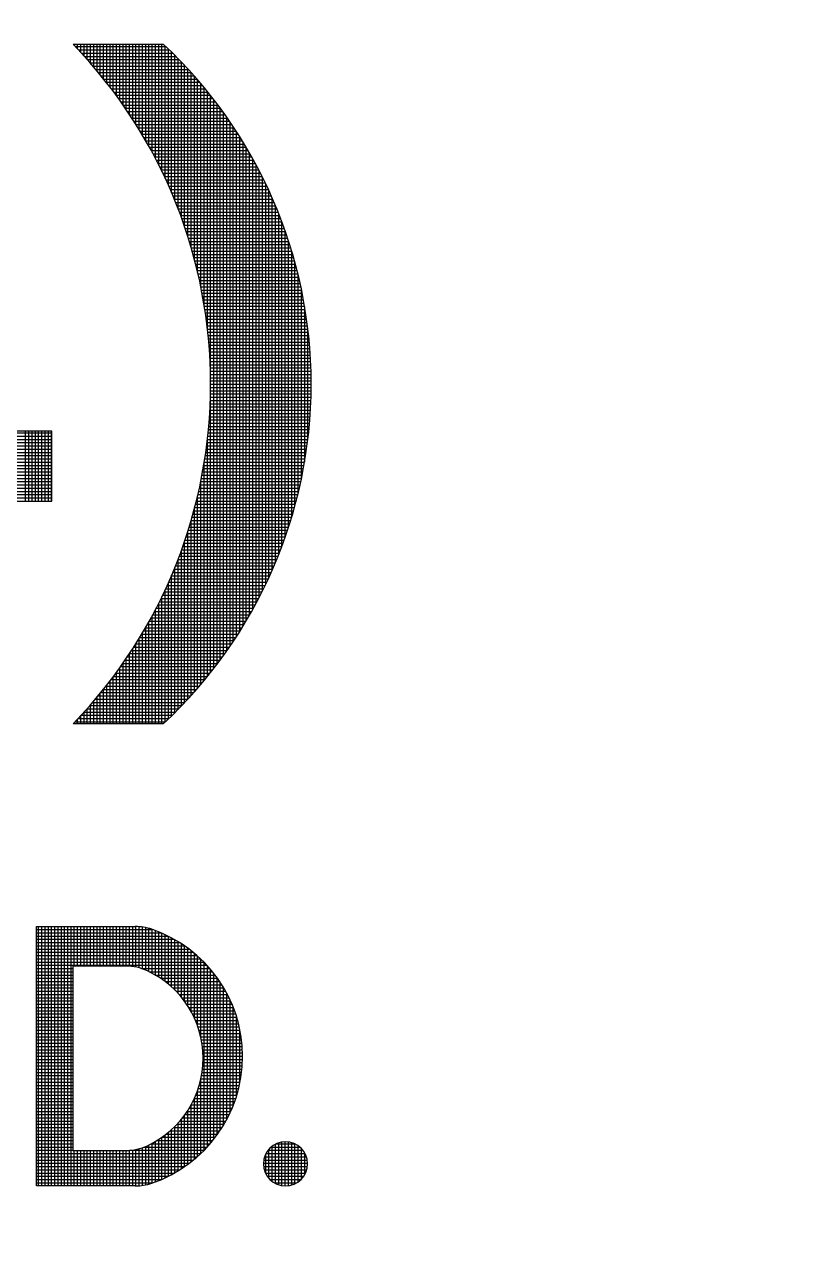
# Model space of a CAD drawing. Header units: inches. Extents: x 0 to 841, y 0 to 594.
# Drawn here: x 738.65 to 742.8, y 99.53 to 106.1 of the extents above; entities that cross this region are included whole.
import ezdxf

# ---------------------------------------------------------------- set-up
doc = ezdxf.new("R2010")
doc.units = ezdxf.units.IN
doc.header["$MEASUREMENT"] = 0
doc.layers.add('BG happy form$0$TITLE-BOX', color=7, linetype='Continuous')
doc.layers.add('BG 한국지역난방기술주식회사 CI', color=7, linetype='Continuous')

msp = doc.modelspace()

# ---------------------------------------------------------------- linework, layer by layer
at = {"layer": 'BG happy form$0$TITLE-BOX', "color": 5, "linetype": 'Continuous', "lineweight": 100}
msp.add_ellipse((749.5402, 103.3416), major_axis=(6.4695, -0.1036), ratio=0.654054, start_param=1.298066, end_param=4.288804, dxfattribs=at)
at = {"layer": 'BG 한국지역난방기술주식회사 CI', "color": 7, "linetype": 'Continuous', "lineweight": 25}
for p, q in [((738.905, 105.995), (739.388, 105.995)), ((738.9117, 105.9881), (738.9117, 105.995)), ((738.9172, 105.9823), (739.4015, 105.9823)), ((738.9291, 105.9698), (738.9291, 105.995)), ((738.9464, 105.9512), (738.9464, 105.995)), ((738.9638, 105.9322), (738.9638, 105.995)), ((738.9811, 105.9129), (738.9811, 105.995)), ((738.9985, 105.8932), (738.9985, 105.995)), ((739.0159, 105.873), (739.0159, 105.995)), ((739.0332, 105.8524), (739.0332, 105.995)), ((739.0506, 105.8314), (739.0506, 105.995)), ((739.068, 105.8099), (739.068, 105.995)), ((739.0853, 105.788), (739.0853, 105.995)), ((739.1027, 105.7656), (739.1027, 105.995)), ((739.1201, 105.7426), (739.1201, 105.995)), ((739.1374, 105.7191), (739.1374, 105.995)), ((739.1548, 105.6951), (739.1548, 105.995)), ((739.1722, 105.6705), (739.1722, 105.995)), ((739.1895, 105.6452), (739.1895, 105.995)), ((739.2069, 105.6193), (739.2069, 105.995)), ((739.2243, 105.5927), (739.2243, 105.995)), ((739.2416, 105.5654), (739.2416, 105.995)), ((739.259, 105.5373), (739.259, 105.995)), ((739.2763, 105.5084), (739.2763, 105.995)), ((739.2937, 105.4786), (739.2937, 105.995)), ((739.3111, 105.4479), (739.3111, 105.995)), ((739.3284, 105.4162), (739.3284, 105.995)), ((739.3458, 105.3834), (739.3458, 105.995)), ((739.3632, 105.3494), (739.3632, 105.995)), ((739.3805, 105.3141), (739.3805, 105.995)), ((739.3979, 105.2775), (739.3979, 105.9857)), ((739.4153, 105.2392), (739.4153, 105.9692)), ((738.9337, 105.9649), (739.4197, 105.9649)), ((738.9498, 105.9475), (739.4375, 105.9475)), ((738.9657, 105.9302), (739.455, 105.9302)), ((738.9812, 105.9128), (739.4722, 105.9128)), ((739.4326, 105.1993), (739.4326, 105.9523)), ((739.45, 105.1574), (739.45, 105.9352)), ((739.4674, 105.1134), (739.4674, 105.9177)), ((739.4847, 105.0668), (739.4847, 105.8999)), ((738.9965, 105.8955), (739.489, 105.8955)), ((739.0115, 105.8781), (739.5055, 105.8781)), ((739.0263, 105.8607), (739.5216, 105.8607)), ((739.0408, 105.8434), (739.5375, 105.8434)), ((739.5021, 105.0173), (739.5021, 105.8817)), ((739.5195, 104.9643), (739.5195, 105.8631)), ((739.5368, 104.907), (739.5368, 105.8441)), ((739.055, 105.826), (739.5531, 105.826)), ((739.069, 105.8086), (739.5684, 105.8086)), ((739.0828, 105.7913), (739.5833, 105.7913)), ((739.0963, 105.7739), (739.5981, 105.7739)), ((739.5542, 104.8444), (739.5542, 105.8247)), ((739.5715, 104.7748), (739.5715, 105.805)), ((739.5889, 104.6953), (739.5889, 105.7847)), ((739.1096, 105.7565), (739.6125, 105.7565)), ((739.1226, 105.7392), (739.6267, 105.7392)), ((739.1355, 105.7218), (739.6406, 105.7218)), ((739.1481, 105.7044), (739.6543, 105.7044)), ((739.6063, 104.6005), (739.6063, 105.7641)), ((739.6236, 104.476), (739.6236, 105.7429)), ((739.641, 102.6333), (739.641, 105.7213)), ((739.1605, 105.6871), (739.6677, 105.6871)), ((739.1727, 105.6697), (739.6809, 105.6697)), ((739.1847, 105.6523), (739.6938, 105.6523)), ((739.6584, 102.6555), (739.6584, 105.6992)), ((739.6757, 102.6781), (739.6757, 105.6766)), ((739.6931, 102.7013), (739.6931, 105.6534)), ((739.1964, 105.635), (739.7066, 105.635)), ((739.208, 105.6176), (739.719, 105.6176)), ((739.2194, 105.6003), (739.7313, 105.6003)), ((739.2305, 105.5829), (739.7433, 105.5829)), ((739.7105, 102.7251), (739.7105, 105.6296)), ((739.7278, 102.7495), (739.7278, 105.6052)), ((739.7452, 102.7745), (739.7452, 105.5802)), ((739.2415, 105.5655), (739.7552, 105.5655)), ((739.2523, 105.5482), (739.7668, 105.5482)), ((739.2629, 105.5308), (739.7782, 105.5308)), ((739.2734, 105.5134), (739.7893, 105.5134)), ((739.7626, 102.8002), (739.7626, 105.5545)), ((739.7799, 102.8266), (739.7799, 105.5281)), ((739.2836, 105.4961), (739.8003, 105.4961)), ((739.2937, 105.4787), (739.8111, 105.4787)), ((739.3035, 105.4613), (739.8217, 105.4613)), ((739.3132, 105.444), (739.8321, 105.444)), ((739.7973, 102.8537), (739.7973, 105.5009)), ((739.8146, 102.8817), (739.8146, 105.473)), ((739.832, 102.9105), (739.832, 105.4441)), ((739.3228, 105.4266), (739.8423, 105.4266)), ((739.3322, 105.4092), (739.8523, 105.4092)), ((739.3414, 105.3919), (739.8622, 105.3919)), ((739.3504, 105.3745), (739.8718, 105.3745)), ((739.8494, 102.9403), (739.8494, 105.4144)), ((739.8667, 102.971), (739.8667, 105.3837)), ((739.3593, 105.3572), (739.8813, 105.3572)), ((739.368, 105.3398), (739.8906, 105.3398)), ((739.3765, 105.3224), (739.8997, 105.3224)), ((739.8841, 103.0028), (739.8841, 105.3519)), ((739.9015, 103.0357), (739.9015, 105.319)), ((739.3849, 105.3051), (739.9086, 105.3051)), ((739.3931, 105.2877), (739.9174, 105.2877)), ((739.4012, 105.2703), (739.926, 105.2703)), ((739.4091, 105.253), (739.9344, 105.253)), ((739.9188, 103.0698), (739.9188, 105.2848)), ((739.9362, 103.1054), (739.9362, 105.2493)), ((739.4169, 105.2356), (739.9427, 105.2356)), ((739.4245, 105.2182), (739.9508, 105.2182)), ((739.432, 105.2009), (739.9587, 105.2009)), ((739.4393, 105.1835), (739.9665, 105.1835)), ((739.9536, 103.1424), (739.9536, 105.2122)), ((739.4465, 105.1661), (739.9741, 105.1661)), ((739.4535, 105.1488), (739.9816, 105.1488)), ((739.4604, 105.1314), (739.9889, 105.1314)), ((739.4671, 105.1141), (739.9961, 105.1141)), ((739.9709, 103.1812), (739.9709, 105.1735)), ((739.9883, 103.2218), (739.9883, 105.1329)), ((739.4737, 105.0967), (740.0031, 105.0967)), ((739.4802, 105.0793), (740.0099, 105.0793)), ((739.4865, 105.062), (740.0166, 105.062)), ((740.0057, 103.2645), (740.0057, 105.0901)), ((740.023, 103.3097), (740.023, 105.0449)), ((739.4926, 105.0446), (740.0231, 105.0446)), ((739.4987, 105.0272), (740.0295, 105.0272)), ((739.5046, 105.0099), (740.0358, 105.0099)), ((739.5104, 104.9925), (740.0419, 104.9925)), ((740.0404, 103.3578), (740.0404, 104.9969)), ((739.516, 104.9751), (740.0479, 104.9751)), ((739.5215, 104.9578), (740.0537, 104.9578)), ((739.5269, 104.9404), (740.0594, 104.9404)), ((739.5321, 104.923), (740.0649, 104.923)), ((740.0577, 103.4093), (740.0577, 104.9454)), ((739.5372, 104.9057), (740.0703, 104.9057)), ((739.5422, 104.8883), (740.0756, 104.8883)), ((739.547, 104.8709), (740.0807, 104.8709)), ((739.5517, 104.8536), (740.0857, 104.8536)), ((740.0751, 103.4648), (740.0751, 104.8898)), ((739.5563, 104.8362), (740.0905, 104.8362)), ((739.5608, 104.8189), (740.0952, 104.8189)), ((739.5651, 104.8015), (740.0998, 104.8015)), ((739.5693, 104.7841), (740.1043, 104.7841)), ((740.0925, 103.5256), (740.0925, 104.8291)), ((739.5734, 104.7668), (740.1086, 104.7668)), ((739.5774, 104.7494), (740.1127, 104.7494)), ((739.5812, 104.732), (740.1168, 104.732)), ((740.1098, 103.5931), (740.1098, 104.7615)), ((739.5849, 104.7147), (740.1207, 104.7147)), ((739.5885, 104.6973), (740.1245, 104.6973)), ((739.592, 104.6799), (740.1281, 104.6799)), ((739.5953, 104.6626), (740.1317, 104.6626)), ((740.1272, 103.6702), (740.1272, 104.6845)), ((739.5985, 104.6452), (740.1351, 104.6452)), ((739.6016, 104.6278), (740.1383, 104.6278)), ((739.6046, 104.6105), (740.1415, 104.6105)), ((739.6075, 104.5931), (740.1445, 104.5931)), ((740.1446, 103.762), (740.1446, 104.5926)), ((739.6102, 104.5757), (740.1474, 104.5757)), ((739.6128, 104.5584), (740.1501, 104.5584)), ((739.6153, 104.541), (740.1528, 104.541)), ((739.6177, 104.5237), (740.1553, 104.5237)), ((739.62, 104.5063), (740.1577, 104.5063)), ((739.6221, 104.4889), (740.1599, 104.4889)), ((739.6241, 104.4716), (740.1621, 104.4716)), ((739.626, 104.4542), (740.1641, 104.4542)), ((740.1619, 103.8821), (740.1619, 104.4726)), ((739.6278, 104.4368), (740.166, 104.4368)), ((739.6295, 104.4195), (740.1677, 104.4195)), ((739.6311, 104.4021), (740.1694, 104.4021)), ((739.6325, 104.3847), (740.1709, 104.3847)), ((739.6338, 104.3674), (740.1723, 104.3674)), ((739.635, 104.35), (740.1735, 104.35)), ((739.6361, 104.3326), (740.1747, 104.3326)), ((739.6371, 104.3153), (740.1757, 104.3153)), ((739.638, 104.2979), (740.1766, 104.2979)), ((739.6387, 104.2806), (740.1774, 104.2806)), ((739.6393, 104.2632), (740.1781, 104.2632)), ((739.6399, 104.2458), (740.1786, 104.2458)), ((739.6403, 104.2285), (740.179, 104.2285)), ((739.6405, 104.2111), (740.1793, 104.2111)), ((739.6407, 104.1937), (740.1795, 104.1937)), ((740.1793, 104.1416), (740.1793, 104.213)), ((739.6405, 104.1416), (740.1793, 104.1416)), ((739.6407, 104.159), (740.1795, 104.159)), ((739.6408, 104.1764), (740.1796, 104.1764)), ((739.6386, 104.0722), (740.1773, 104.0722)), ((739.6393, 104.0895), (740.178, 104.0895)), ((739.6398, 104.1069), (740.1786, 104.1069)), ((739.6402, 104.1243), (740.179, 104.1243)), ((739.6349, 104.0027), (740.1734, 104.0027)), ((739.636, 104.0201), (740.1746, 104.0201)), ((739.637, 104.0375), (740.1756, 104.0375)), ((739.6379, 104.0548), (740.1765, 104.0548)), ((739.6293, 103.9333), (740.1675, 103.9333)), ((739.6309, 103.9506), (740.1692, 103.9506)), ((739.6324, 103.968), (740.1707, 103.968)), ((739.6337, 103.9854), (740.1721, 103.9854)), ((738.7904, 103.9259), (735.4915, 103.9259)), ((735.4915, 103.9159), (738.7904, 103.9159)), ((735.4915, 103.8985), (738.7904, 103.8985)), ((735.4915, 103.8812), (738.7904, 103.8812)), ((735.4915, 103.8638), (738.7904, 103.8638)), ((738.6512, 103.5503), (738.6512, 103.9259)), ((738.6686, 103.5503), (738.6686, 103.9259)), ((738.686, 103.5503), (738.686, 103.9259)), ((738.7033, 103.5503), (738.7033, 103.9259)), ((738.7207, 103.5503), (738.7207, 103.9259)), ((738.738, 103.5503), (738.738, 103.9259)), ((738.7554, 103.5503), (738.7554, 103.9259)), ((738.7728, 103.5503), (738.7728, 103.9259)), ((738.7901, 103.5503), (738.7901, 103.9259)), ((738.7904, 103.5503), (738.7904, 103.9259)), ((739.6219, 103.8638), (740.1597, 103.8638)), ((739.6236, 102.6117), (739.6236, 103.8787)), ((739.6239, 103.8812), (740.1618, 103.8812)), ((739.6258, 103.8985), (740.1639, 103.8985)), ((739.6276, 103.9159), (740.1658, 103.9159)), ((735.4915, 103.8464), (738.7904, 103.8464)), ((735.4915, 103.8291), (738.7904, 103.8291)), ((735.4915, 103.8117), (738.7904, 103.8117)), ((739.6151, 103.8117), (740.1525, 103.8117)), ((739.6174, 103.8291), (740.155, 103.8291)), ((739.6197, 103.8464), (740.1574, 103.8464)), ((735.4915, 103.7943), (738.7904, 103.7943)), ((735.4915, 103.777), (738.7904, 103.777)), ((735.4915, 103.7596), (738.7904, 103.7596)), ((735.4915, 103.7423), (738.7904, 103.7423)), ((739.6043, 103.7423), (740.1411, 103.7423)), ((739.6063, 102.5906), (739.6063, 103.7542)), ((739.6072, 103.7596), (740.1442, 103.7596)), ((739.6099, 103.777), (740.1471, 103.777)), ((739.6125, 103.7943), (740.1498, 103.7943)), ((735.4915, 103.7249), (738.7904, 103.7249)), ((735.4915, 103.7075), (738.7904, 103.7075)), ((735.4915, 103.6902), (738.7904, 103.6902)), ((735.4915, 103.6728), (738.7904, 103.6728)), ((739.5916, 103.6728), (740.1277, 103.6728)), ((739.5949, 103.6902), (740.1313, 103.6902)), ((739.5982, 103.7075), (740.1347, 103.7075)), ((739.6013, 103.7249), (740.138, 103.7249)), ((735.4915, 103.6554), (738.7904, 103.6554)), ((735.4915, 103.6381), (738.7904, 103.6381)), ((735.4915, 103.6207), (738.7904, 103.6207)), ((735.4915, 103.6033), (738.7904, 103.6033)), ((739.5769, 103.6033), (740.1123, 103.6033)), ((739.5808, 103.6207), (740.1163, 103.6207)), ((739.5845, 103.6381), (740.1203, 103.6381)), ((739.5881, 103.6554), (740.1241, 103.6554)), ((739.5889, 102.5699), (739.5889, 103.6594)), ((735.4915, 103.586), (738.7904, 103.586)), ((735.4915, 103.5686), (738.7904, 103.5686)), ((735.4915, 103.5512), (738.7904, 103.5512)), ((737.429, 103.5503), (738.7904, 103.5503)), ((739.5603, 103.5339), (740.0947, 103.5339)), ((739.5646, 103.5512), (740.0993, 103.5512)), ((739.5689, 103.5686), (740.1038, 103.5686)), ((739.5715, 102.5497), (739.5715, 103.5799)), ((739.573, 103.586), (740.1081, 103.586)), ((739.5465, 103.4818), (740.0801, 103.4818)), ((739.5512, 103.4992), (740.0851, 103.4992)), ((739.5542, 102.5299), (739.5542, 103.5103)), ((739.5558, 103.5165), (740.09, 103.5165)), ((739.5263, 103.4123), (740.0587, 103.4123)), ((739.5315, 103.4297), (740.0643, 103.4297)), ((739.5366, 103.4471), (740.0697, 103.4471)), ((739.5368, 102.5106), (739.5368, 103.4477)), ((739.5416, 103.4644), (740.075, 103.4644)), ((739.5021, 102.473), (739.5021, 103.3374)), ((739.5039, 103.3429), (740.0351, 103.3429)), ((739.5097, 103.3602), (740.0412, 103.3602)), ((739.5154, 103.3776), (740.0472, 103.3776)), ((739.5195, 102.4916), (739.5195, 103.3904)), ((739.5209, 103.395), (740.0531, 103.395)), ((739.4794, 103.2734), (740.0091, 103.2734)), ((739.4847, 102.4548), (739.4847, 103.2879)), ((739.4858, 103.2908), (740.0159, 103.2908)), ((739.492, 103.3081), (740.0224, 103.3081)), ((739.498, 103.3255), (740.0288, 103.3255)), ((739.4596, 103.2213), (739.9881, 103.2213)), ((739.4664, 103.2387), (739.9953, 103.2387)), ((739.4674, 102.437), (739.4674, 103.2413)), ((739.473, 103.256), (740.0023, 103.256)), ((739.4311, 103.1519), (739.9579, 103.1519)), ((739.4326, 102.4023), (739.4326, 103.1554)), ((739.4385, 103.1692), (739.9657, 103.1692)), ((739.4457, 103.1866), (739.9733, 103.1866)), ((739.45, 102.4195), (739.45, 103.1972)), ((739.4527, 103.204), (739.9808, 103.204)), ((739.3979, 102.369), (739.3979, 103.0772)), ((739.4003, 103.0824), (739.925, 103.0824)), ((739.4082, 103.0998), (739.9335, 103.0998)), ((739.4153, 102.3855), (739.4153, 103.1154)), ((739.416, 103.1171), (739.9418, 103.1171)), ((739.4236, 103.1345), (739.9499, 103.1345)), ((739.367, 103.0129), (739.8895, 103.0129)), ((739.3756, 103.0303), (739.8987, 103.0303)), ((739.3805, 102.3597), (739.3805, 103.0406)), ((739.384, 103.0477), (739.9076, 103.0477)), ((739.3922, 103.065), (739.9164, 103.065)), ((739.3311, 102.9435), (739.8512, 102.9435)), ((739.3403, 102.9609), (739.8611, 102.9609)), ((739.3458, 102.3597), (739.3458, 102.9713)), ((739.3494, 102.9782), (739.8707, 102.9782)), ((739.3583, 102.9956), (739.8802, 102.9956)), ((739.3632, 102.3597), (739.3632, 103.0053)), ((739.2937, 102.3597), (739.2937, 102.8761)), ((739.3024, 102.8914), (739.8205, 102.8914)), ((739.3111, 102.3597), (739.3111, 102.9068)), ((739.3122, 102.9088), (739.831, 102.9088)), ((739.3217, 102.9261), (739.8412, 102.9261)), ((739.3284, 102.3597), (739.3284, 102.9385)), ((739.259, 102.3597), (739.259, 102.8174)), ((739.2618, 102.8219), (739.7769, 102.8219)), ((739.2722, 102.8393), (739.7881, 102.8393)), ((739.2763, 102.3597), (739.2763, 102.8463)), ((739.2825, 102.8567), (739.7991, 102.8567)), ((739.2925, 102.874), (739.8099, 102.874)), ((739.2181, 102.7525), (739.7299, 102.7525)), ((739.2243, 102.3597), (739.2243, 102.762)), ((739.2293, 102.7698), (739.742, 102.7698)), ((739.2403, 102.7872), (739.7538, 102.7872)), ((739.2416, 102.3597), (739.2416, 102.7893)), ((739.2511, 102.8046), (739.7655, 102.8046)), ((739.1713, 102.683), (739.6794, 102.683)), ((739.1722, 102.3597), (739.1722, 102.6842)), ((739.1833, 102.7004), (739.6924, 102.7004)), ((739.1895, 102.3597), (739.1895, 102.7095)), ((739.1951, 102.7177), (739.7052, 102.7177)), ((739.2067, 102.7351), (739.7177, 102.7351)), ((739.2069, 102.3597), (739.2069, 102.7354)), ((739.1212, 102.6136), (739.6251, 102.6136)), ((739.1341, 102.6309), (739.6391, 102.6309)), ((739.1374, 102.3597), (739.1374, 102.6355)), ((739.1467, 102.6483), (739.6528, 102.6483)), ((739.1548, 102.3597), (739.1548, 102.6596)), ((739.1591, 102.6657), (739.6662, 102.6657)), ((739.0813, 102.5615), (739.5817, 102.5615)), ((739.0853, 102.3597), (739.0853, 102.5667)), ((739.0948, 102.5788), (739.5964, 102.5788)), ((739.1027, 102.3597), (739.1027, 102.5891)), ((739.1081, 102.5962), (739.6109, 102.5962)), ((739.1201, 102.3597), (739.1201, 102.612)), ((739.0159, 102.3597), (739.0159, 102.4817)), ((739.0246, 102.492), (739.5198, 102.492)), ((739.0332, 102.3597), (739.0332, 102.5022)), ((739.0392, 102.5094), (739.5357, 102.5094)), ((739.0506, 102.3597), (739.0506, 102.5233)), ((739.0534, 102.5267), (739.5513, 102.5267)), ((739.0675, 102.5441), (739.5667, 102.5441)), ((739.068, 102.3597), (739.068, 102.5447)), ((738.9638, 102.3597), (738.9638, 102.4224)), ((738.9639, 102.4226), (739.4531, 102.4226)), ((738.9795, 102.4399), (739.4703, 102.4399)), ((738.9811, 102.3597), (738.9811, 102.4418)), ((738.9948, 102.4573), (739.4871, 102.4573)), ((738.9985, 102.3597), (738.9985, 102.4615)), ((739.0099, 102.4746), (739.5036, 102.4746)), ((739.388, 102.3597), (738.905, 102.3597)), ((738.9117, 102.3597), (738.9117, 102.3666)), ((738.9154, 102.3705), (739.3994, 102.3705)), ((738.9291, 102.3597), (738.9291, 102.3849)), ((738.9318, 102.3878), (739.4177, 102.3878)), ((738.9464, 102.3597), (738.9464, 102.4035)), ((738.948, 102.4052), (739.4355, 102.4052)), ((738.7092, 99.8879), (738.7092, 101.2754)), ((738.7092, 101.2754), (739.2378, 101.2754)), ((738.7092, 101.2591), (739.3308, 101.2591)), ((738.7092, 101.2418), (739.3757, 101.2418)), ((738.7207, 99.8879), (738.7207, 101.2754)), ((738.738, 99.8879), (738.738, 101.2754)), ((738.7554, 99.8879), (738.7554, 101.2754)), ((738.7728, 99.8879), (738.7728, 101.2754)), ((738.7901, 99.8879), (738.7901, 101.2754)), ((738.8075, 99.8879), (738.8075, 101.2754)), ((738.8249, 99.8879), (738.8249, 101.2754)), ((738.8422, 99.8879), (738.8422, 101.2754)), ((738.8596, 99.8879), (738.8596, 101.2754)), ((738.877, 99.8879), (738.877, 101.2754)), ((738.8943, 99.8879), (738.8943, 101.2754)), ((738.9117, 101.0635), (738.9117, 101.2754)), ((738.9291, 101.0635), (738.9291, 101.2754)), ((738.9464, 101.0635), (738.9464, 101.2754)), ((738.9638, 101.0635), (738.9638, 101.2754)), ((738.9811, 101.0635), (738.9811, 101.2754)), ((738.9985, 101.0635), (738.9985, 101.2754)), ((739.0159, 101.0635), (739.0159, 101.2754)), ((739.0332, 101.0635), (739.0332, 101.2754)), ((739.0506, 101.0635), (739.0506, 101.2754)), ((739.068, 101.0635), (739.068, 101.2754)), ((739.0853, 101.0635), (739.0853, 101.2754)), ((739.1027, 101.0635), (739.1027, 101.2754)), ((739.1201, 101.0635), (739.1201, 101.2754)), ((739.1374, 101.0635), (739.1374, 101.2754)), ((739.1548, 101.0635), (739.1548, 101.2754)), ((739.1722, 101.0635), (739.1722, 101.2754)), ((739.1895, 101.0635), (739.1895, 101.2754)), ((739.2069, 101.0629), (739.2069, 101.2754)), ((739.2243, 101.0611), (739.2243, 101.2754)), ((739.2416, 101.0582), (739.2416, 101.2754)), ((739.259, 101.0541), (739.259, 101.2746)), ((739.2763, 101.0488), (739.2763, 101.2727)), ((739.2937, 101.0422), (739.2937, 101.2696)), ((739.3111, 101.0342), (739.3111, 101.2654)), ((739.3284, 101.0254), (739.3284, 101.2599)), ((739.3458, 101.0157), (739.3458, 101.2537)), ((739.3632, 101.0051), (739.3632, 101.247)), ((739.3805, 100.9935), (739.3805, 101.2397)), ((738.7092, 101.2244), (739.4134, 101.2244)), ((738.7092, 101.207), (739.4463, 101.207)), ((738.7092, 101.1897), (739.4755, 101.1897)), ((738.7092, 101.1723), (739.502, 101.1723)), ((739.3979, 100.9809), (739.3979, 101.2319)), ((739.4153, 100.967), (739.4153, 101.2235)), ((739.4326, 100.9519), (739.4326, 101.2145)), ((739.45, 100.9354), (739.45, 101.2049)), ((739.4674, 100.9172), (739.4674, 101.1947)), ((739.4847, 100.8971), (739.4847, 101.1838)), ((739.5021, 100.8746), (739.5021, 101.1722)), ((738.7092, 101.1549), (739.5261, 101.1549)), ((738.7092, 101.1376), (739.5482, 101.1376)), ((738.7092, 101.1202), (739.5687, 101.1202)), ((738.7092, 101.1029), (739.5878, 101.1029)), ((739.5195, 100.8493), (739.5195, 101.1599)), ((739.5368, 100.8202), (739.5368, 101.1467)), ((739.5542, 100.7859), (739.5542, 101.1327)), ((739.5715, 100.7432), (739.5715, 101.1177)), ((739.5889, 100.6829), (739.5889, 101.1018)), ((738.7092, 101.0855), (739.6055, 101.0855)), ((738.7092, 101.0681), (739.6221, 101.0681)), ((738.7092, 101.0508), (738.9033, 101.0508)), ((739.1877, 101.0635), (738.9033, 101.0635)), ((738.9033, 101.0635), (738.9033, 100.0776)), ((739.2704, 101.0508), (739.6376, 101.0508)), ((739.6063, 100.0786), (739.6063, 101.0847)), ((739.6236, 100.0969), (739.6236, 101.0664)), ((739.641, 100.1165), (739.641, 101.0467)), ((738.7092, 101.0334), (738.9033, 101.0334)), ((738.7092, 101.016), (738.9033, 101.016)), ((738.7092, 100.9987), (738.9033, 100.9987)), ((738.7092, 100.9813), (738.9033, 100.9813)), ((739.3128, 101.0334), (739.6521, 101.0334)), ((739.3452, 101.016), (739.6657, 101.016)), ((739.373, 100.9987), (739.6785, 100.9987)), ((739.3973, 100.9813), (739.6906, 100.9813)), ((739.6584, 100.1377), (739.6584, 101.0255)), ((739.6757, 100.1607), (739.6757, 101.0026)), ((739.6931, 100.1858), (739.6931, 100.9775)), ((738.7092, 100.9639), (738.9033, 100.9639)), ((738.7092, 100.9466), (738.9033, 100.9466)), ((738.7092, 100.9292), (738.9033, 100.9292)), ((738.7092, 100.9118), (738.9033, 100.9118)), ((739.419, 100.9639), (739.7018, 100.9639)), ((739.4384, 100.9466), (739.7124, 100.9466)), ((739.4561, 100.9292), (739.7224, 100.9292)), ((739.4722, 100.9118), (739.7317, 100.9118)), ((739.7105, 100.2134), (739.7105, 100.9499)), ((739.7278, 100.2441), (739.7278, 100.9192)), ((738.7092, 100.8945), (738.9033, 100.8945)), ((738.7092, 100.8771), (738.9033, 100.8771)), ((738.7092, 100.8597), (738.9033, 100.8597)), ((738.7092, 100.8424), (738.9033, 100.8424)), ((739.4868, 100.8945), (739.7404, 100.8945)), ((739.5003, 100.8771), (739.7485, 100.8771)), ((739.5125, 100.8597), (739.7561, 100.8597)), ((739.5238, 100.8424), (739.7631, 100.8424)), ((739.7452, 100.2789), (739.7452, 100.8844)), ((739.7626, 100.3194), (739.7626, 100.8439)), ((738.7092, 100.825), (738.9033, 100.825)), ((738.7092, 100.8077), (738.9033, 100.8077)), ((738.7092, 100.7903), (738.9033, 100.7903)), ((738.7092, 100.7729), (738.9033, 100.7729)), ((739.5341, 100.825), (739.7696, 100.825)), ((739.5435, 100.8077), (739.7757, 100.8077)), ((739.5521, 100.7903), (739.7812, 100.7903)), ((739.5599, 100.7729), (739.7862, 100.7729)), ((739.7799, 100.3689), (739.7799, 100.7944)), ((738.7092, 100.7556), (738.9033, 100.7556)), ((738.7092, 100.7382), (738.9033, 100.7382)), ((738.7092, 100.7208), (738.9033, 100.7208)), ((739.567, 100.7556), (739.7908, 100.7556)), ((739.5733, 100.7382), (739.7949, 100.7382)), ((739.5789, 100.7208), (739.7986, 100.7208)), ((739.7973, 100.4361), (739.7973, 100.7272)), ((738.7092, 100.7035), (738.9033, 100.7035)), ((738.7092, 100.6861), (738.9033, 100.6861)), ((738.7092, 100.6687), (738.9033, 100.6687)), ((738.7092, 100.6514), (738.9033, 100.6514)), ((739.5839, 100.7035), (739.8018, 100.7035)), ((739.5882, 100.6861), (739.8045, 100.6861)), ((739.5919, 100.6687), (739.8069, 100.6687)), ((739.5949, 100.6514), (739.8088, 100.6514)), ((738.7092, 100.634), (738.9033, 100.634)), ((738.7092, 100.6166), (738.9033, 100.6166)), ((738.7092, 100.5993), (738.9033, 100.5993)), ((738.7092, 100.5819), (738.9033, 100.5819)), ((739.5974, 100.634), (739.8103, 100.634)), ((739.5992, 100.6166), (739.8113, 100.6166)), ((739.6005, 100.5993), (739.812, 100.5993)), ((739.6012, 100.5819), (739.8122, 100.5819)), ((738.7092, 100.5646), (738.9033, 100.5646)), ((738.7092, 100.5472), (738.9033, 100.5472)), ((738.7092, 100.5298), (738.9033, 100.5298)), ((738.7092, 100.5125), (738.9033, 100.5125)), ((739.598, 100.5125), (739.8089, 100.5125)), ((739.5997, 100.5298), (739.8103, 100.5298)), ((739.6008, 100.5472), (739.8114, 100.5472)), ((739.6013, 100.5646), (739.812, 100.5646)), ((738.7092, 100.4951), (738.9033, 100.4951)), ((738.7092, 100.4777), (738.9033, 100.4777)), ((738.7092, 100.4604), (738.9033, 100.4604)), ((739.5889, 100.0615), (739.5889, 100.4583)), ((739.5894, 100.4604), (739.8019, 100.4604)), ((739.5929, 100.4777), (739.8046, 100.4777)), ((739.5957, 100.4951), (739.807, 100.4951)), ((738.7092, 100.443), (738.9033, 100.443)), ((738.7092, 100.4256), (738.9033, 100.4256)), ((738.7092, 100.4083), (738.9033, 100.4083)), ((738.7092, 100.3909), (738.9033, 100.3909)), ((739.569, 100.3909), (739.7864, 100.3909)), ((739.5715, 100.0455), (739.5715, 100.398)), ((739.5751, 100.4083), (739.7909, 100.4083)), ((739.5805, 100.4256), (739.795, 100.4256)), ((739.5852, 100.443), (739.7987, 100.443)), ((738.7092, 100.3735), (738.9033, 100.3735)), ((738.7092, 100.3562), (738.9033, 100.3562)), ((738.7092, 100.3388), (738.9033, 100.3388)), ((738.7092, 100.3214), (738.9033, 100.3214)), ((739.5368, 100.0166), (739.5368, 100.321)), ((739.5371, 100.3214), (739.7634, 100.3214)), ((739.5462, 100.3388), (739.7699, 100.3388)), ((739.5542, 100.0306), (739.5542, 100.3553)), ((739.5546, 100.3562), (739.7759, 100.3562)), ((739.5621, 100.3735), (739.7814, 100.3735)), ((738.7092, 100.3041), (738.9033, 100.3041)), ((738.7092, 100.2867), (738.9033, 100.2867)), ((738.7092, 100.2694), (738.9033, 100.2694)), ((738.7092, 100.252), (738.9033, 100.252)), ((739.491, 100.252), (739.732, 100.252)), ((739.5021, 99.991), (739.5021, 100.2666)), ((739.5041, 100.2694), (739.7407, 100.2694)), ((739.5161, 100.2867), (739.7488, 100.2867)), ((739.5195, 100.0034), (739.5195, 100.2919)), ((739.527, 100.3041), (739.7563, 100.3041)), ((738.7092, 100.2346), (738.9033, 100.2346)), ((738.7092, 100.2173), (738.9033, 100.2173)), ((738.7092, 100.1999), (738.9033, 100.1999)), ((738.7092, 100.1825), (738.9033, 100.1825)), ((739.4251, 100.1825), (739.6909, 100.1825)), ((739.4326, 99.9487), (739.4326, 100.1892)), ((739.444, 100.1999), (739.7022, 100.1999)), ((739.45, 99.9583), (739.45, 100.2058)), ((739.4611, 100.2173), (739.7128, 100.2173)), ((739.4674, 99.9685), (739.4674, 100.224)), ((739.4768, 100.2346), (739.7227, 100.2346)), ((739.4847, 99.9794), (739.4847, 100.2441)), ((738.7092, 100.1652), (738.9033, 100.1652)), ((738.7092, 100.1478), (738.9033, 100.1478)), ((738.7092, 100.1304), (738.9033, 100.1304)), ((739.3284, 99.9033), (739.3284, 100.1158)), ((739.3458, 99.9096), (739.3458, 100.1255)), ((739.3541, 100.1304), (739.6526, 100.1304)), ((739.3632, 99.9163), (739.3632, 100.1361)), ((739.3805, 99.9236), (739.3805, 100.1477)), ((739.3807, 100.1478), (739.6662, 100.1478)), ((739.3979, 99.9314), (739.3979, 100.1603)), ((739.4041, 100.1652), (739.6789, 100.1652)), ((739.4153, 99.9398), (739.4153, 100.1741)), ((740.0057, 99.8938), (740.0057, 100.1188)), ((740.023, 99.8896), (740.023, 100.123)), ((740.0404, 99.8881), (740.0404, 100.1245)), ((740.0577, 99.8892), (740.0577, 100.1234)), ((740.0751, 99.8929), (740.0751, 100.1197)), ((738.7092, 100.1131), (738.9033, 100.1131)), ((738.7092, 100.0957), (738.9033, 100.0957)), ((738.7092, 100.0783), (738.9033, 100.0783)), ((738.7092, 100.061), (739.5884, 100.061)), ((738.9033, 100.0776), (739.1877, 100.0776)), ((738.9117, 99.8879), (738.9117, 100.0776)), ((738.9291, 99.8879), (738.9291, 100.0776)), ((738.9464, 99.8879), (738.9464, 100.0776)), ((738.9638, 99.8879), (738.9638, 100.0776)), ((738.9811, 99.8879), (738.9811, 100.0776)), ((738.9985, 99.8879), (738.9985, 100.0776)), ((739.0159, 99.8879), (739.0159, 100.0776)), ((739.0332, 99.8879), (739.0332, 100.0776)), ((739.0506, 99.8879), (739.0506, 100.0776)), ((739.068, 99.8879), (739.068, 100.0776)), ((739.0853, 99.8879), (739.0853, 100.0776)), ((739.1027, 99.8879), (739.1027, 100.0776)), ((739.1201, 99.8879), (739.1201, 100.0776)), ((739.1374, 99.8879), (739.1374, 100.0776)), ((739.1548, 99.8879), (739.1548, 100.0776)), ((739.1722, 99.8879), (739.1722, 100.0776)), ((739.1895, 99.8879), (739.1895, 100.0777)), ((739.2069, 99.8879), (739.2069, 100.0783)), ((739.2073, 100.0783), (739.606, 100.0783)), ((739.2243, 99.8879), (739.2243, 100.0801)), ((739.2416, 99.8879), (739.2416, 100.083)), ((739.259, 99.8887), (739.259, 100.0871)), ((739.2763, 99.8906), (739.2763, 100.0924)), ((739.2855, 100.0957), (739.6226, 100.0957)), ((739.2937, 99.8936), (739.2937, 100.099)), ((739.3111, 99.8979), (739.3111, 100.107)), ((739.3233, 100.1131), (739.6381, 100.1131)), ((739.9362, 99.9535), (739.9362, 100.0591)), ((739.9371, 100.061), (740.1467, 100.061)), ((739.9482, 100.0783), (740.1356, 100.0783)), ((739.9536, 99.9278), (739.9536, 100.0848)), ((739.9646, 100.0957), (740.1192, 100.0957)), ((739.9709, 99.9118), (739.9709, 100.1008)), ((739.9883, 99.901), (739.9883, 100.1116)), ((739.9913, 100.1131), (740.0926, 100.1131)), ((740.0925, 99.8995), (740.0925, 100.1131)), ((740.1098, 99.9096), (740.1098, 100.103)), ((740.1272, 99.9245), (740.1272, 100.0881)), ((740.1446, 99.9477), (740.1446, 100.0649)), ((738.7092, 100.0436), (739.5694, 100.0436)), ((738.7092, 100.0263), (739.5489, 100.0263)), ((738.7092, 100.0089), (739.5268, 100.0089)), ((738.7092, 99.9915), (739.5028, 99.9915)), ((739.9238, 100.0089), (740.1601, 100.0089)), ((739.9247, 99.9915), (740.1592, 99.9915)), ((739.9254, 100.0263), (740.1584, 100.0263)), ((739.9298, 100.0436), (740.1541, 100.0436)), ((738.7092, 99.9742), (739.4764, 99.9742)), ((738.7092, 99.9568), (739.4473, 99.9568)), ((738.7092, 99.9394), (739.4146, 99.9394)), ((738.7092, 99.9221), (739.377, 99.9221)), ((739.9282, 99.9742), (740.1557, 99.9742)), ((739.9346, 99.9568), (740.1493, 99.9568)), ((739.9445, 99.9394), (740.1394, 99.9394)), ((739.959, 99.9221), (740.1248, 99.9221)), ((738.7092, 99.9047), (739.3324, 99.9047)), ((739.2378, 99.8879), (738.7092, 99.8879)), ((739.9815, 99.9047), (740.1023, 99.9047))]:
    msp.add_line(p, q, dxfattribs=at)
for centre, radius, start, end in [((737.0277, 104.1773), 2.6131, 315.92671, 44.0733), ((737.697, 104.1773), 2.4825, 312.93202, 47.06798), ((739.2378, 101.0019), 0.2735, 71.21067, 89.99996), ((739.0948, 100.5816), 0.7174, 288.78929, 71.21074), ((739.1877, 100.7901), 0.2735, 65.09623, 90), ((739.0858, 100.5706), 0.5155, 294.90377, 65.09623), ((740.0419, 100.0063), 0.1182, 0, 180), ((739.1877, 100.3511), 0.2735, 270, 294.90377), ((740.0419, 100.0063), 0.1182, 180, 0), ((739.2378, 100.1613), 0.2735, 270.00004, 288.78945)]:
    msp.add_arc(centre, radius, start, end, dxfattribs=at)

doc.saveas('drawing.dxf')
